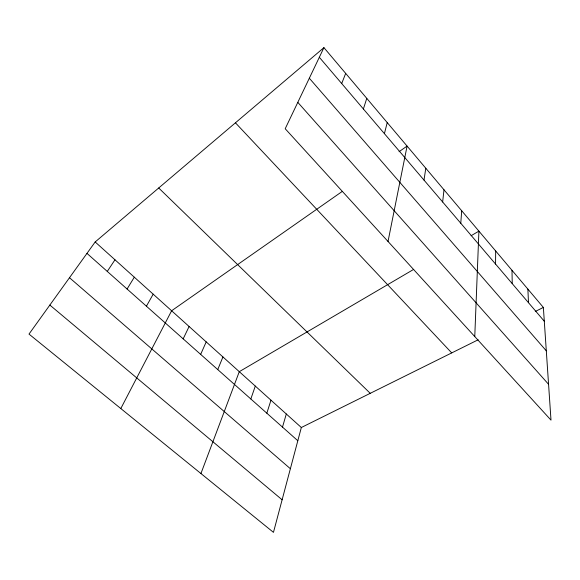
<?xml version="1.0" encoding="UTF-8"?>
<svg xmlns="http://www.w3.org/2000/svg" width="580" height="580" viewBox="0 0 580 580"><rect width="100%" height="100%" fill="white"/><g stroke="black" fill="none" stroke-linecap="round" stroke-linejoin="round"><path stroke-width="0.87" d="M495.559 264.06L495.675 250.981M474.766 336.56L478.913 231.137L471.105 235.719M460.781 223.249L461.695 210.75M442.649 201.978L443.997 189.798M423.995 180.09L425.8 168.251M388.027 241.469L407.08 146.088L399.069 151.692M384.409 133.639L387.23 122.583M478.174 339.786L301.332 427.511L273.463 532.36L29 334.087L95.178 241.962L323.93 47.64L543.366 307.443L551 420.137L285.2 128.738L323.93 47.64M282.489 427.119L286.31 413.989M363.392 108.982L366.77 98.361M266.829 413.199L270.969 400.185M250.828 398.982L255.301 386.077M200.934 473.534L239.286 371.671L413.721 269.367M341.707 83.542L345.68 73.392M217.754 369.59L222.93 356.939M200.658 354.402L206.204 341.888M183.171 338.858L189.109 326.504M120.807 408.552L171.622 310.764L342.345 191.364M146.414 306.196L153.185 294.176M127.085 289.021L134.313 277.189M107.278 271.418L114.985 259.789M535.289 311.453L543.366 307.443M49.851 305.065L282.126 499.786M69.491 277.726L290.384 468.727M86.978 253.38L297.823 440.735M95.178 241.962L301.332 427.511M158.71 187.993L370.25 393.32M235.436 122.808L451.726 352.908M297.801 102.356L548.571 384.308M309.321 78.22L546.302 350.835M319.326 57.282L544.301 321.248M527.88 289.115L528.489 302.688M511.988 270.294L512.241 283.635"/></g></svg>
